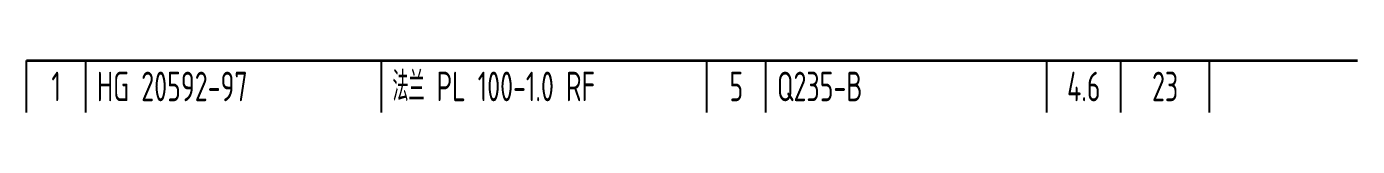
# Model space of a CAD drawing. Header units: millimetres. Extents: x -5774 to 6169, y -4879 to 2636.
# Drawn here: x 4729 to 6169, y -1321 to -1265 of the extents above; entities that cross this region are included whole.
import ezdxf
from ezdxf.enums import TextEntityAlignment as Align

# ---------------------------------------------------------------- set-up
doc = ezdxf.new("R2010")
doc.units = ezdxf.units.MM
doc.styles.add('HGCAD', font='gbenor.shx', dxfattribs={"width": 0.75, "bigfont": 'gbcbig.shx'})

# ---------------------------------------------------------------- blocks, each defined once
blk = doc.blocks.new('HGCAD#HGTFMXB~HGCAD明细表')
at = {"color": 4}
for p, q in [((-180, 0), (-180, 7)), ((-172, 0), (-172, 7)), ((-132, 0), (-132, 7)), ((-88, 0), (-88, 7)), ((-80, 0), (-80, 7)), ((-42, 0), (-42, 7)), ((-32, 0), (-32, 7)), ((-20, 0), (-20, 7))]:
    blk.add_line(p, q, dxfattribs=at)
at = {"color": 7, "linetype": 'Continuous', "lineweight": 35}
blk.add_line((-180, 7), (0, 7), dxfattribs=at)
at = {"color": 7, "linetype": 'Continuous', "lineweight": 35, "style": 'HGCAD', "width": 0.75, "flags": 8}
for tag, p in [('NO', (-176, 3.5)), ('NUM', (-84, 3.5)), ('ONE', (-37, 3.5)), ('ALL', (-26, 3.5))]:
    blk.add_attdef(tag, text='', height=4, dxfattribs=at).set_placement(p, align=Align.MIDDLE)
for tag, p in [('PARTNO', (-170.5, 3.5)), ('PARTNAME', (-130.5, 3.5)), ('MATERIAL', (-78.5, 3.5)), ('NOTICE', (-19, 3.5))]:
    blk.add_attdef(tag, text='', height=4, dxfattribs=at).set_placement(p, align=Align.MIDDLE_LEFT)

msp = doc.modelspace()

# ---------------------------------------------------------------- block references
at = {"color": 0, "ltscale": 8, "xscale": 8, "yscale": 8, "zscale": 8}
msp.add_blockref('HGCAD#HGTFMXB~HGCAD明细表', (6169, -1321.2), dxfattribs=at).add_auto_attribs({'NO': '1', 'PARTNO': 'HG 20592-97', 'PARTNAME': '法兰 PL 100-1.0 RF', 'NUM': '5', 'MATERIAL': 'Q235-B', 'ONE': '4.6', 'ALL': '23'})

doc.saveas('drawing.dxf')
